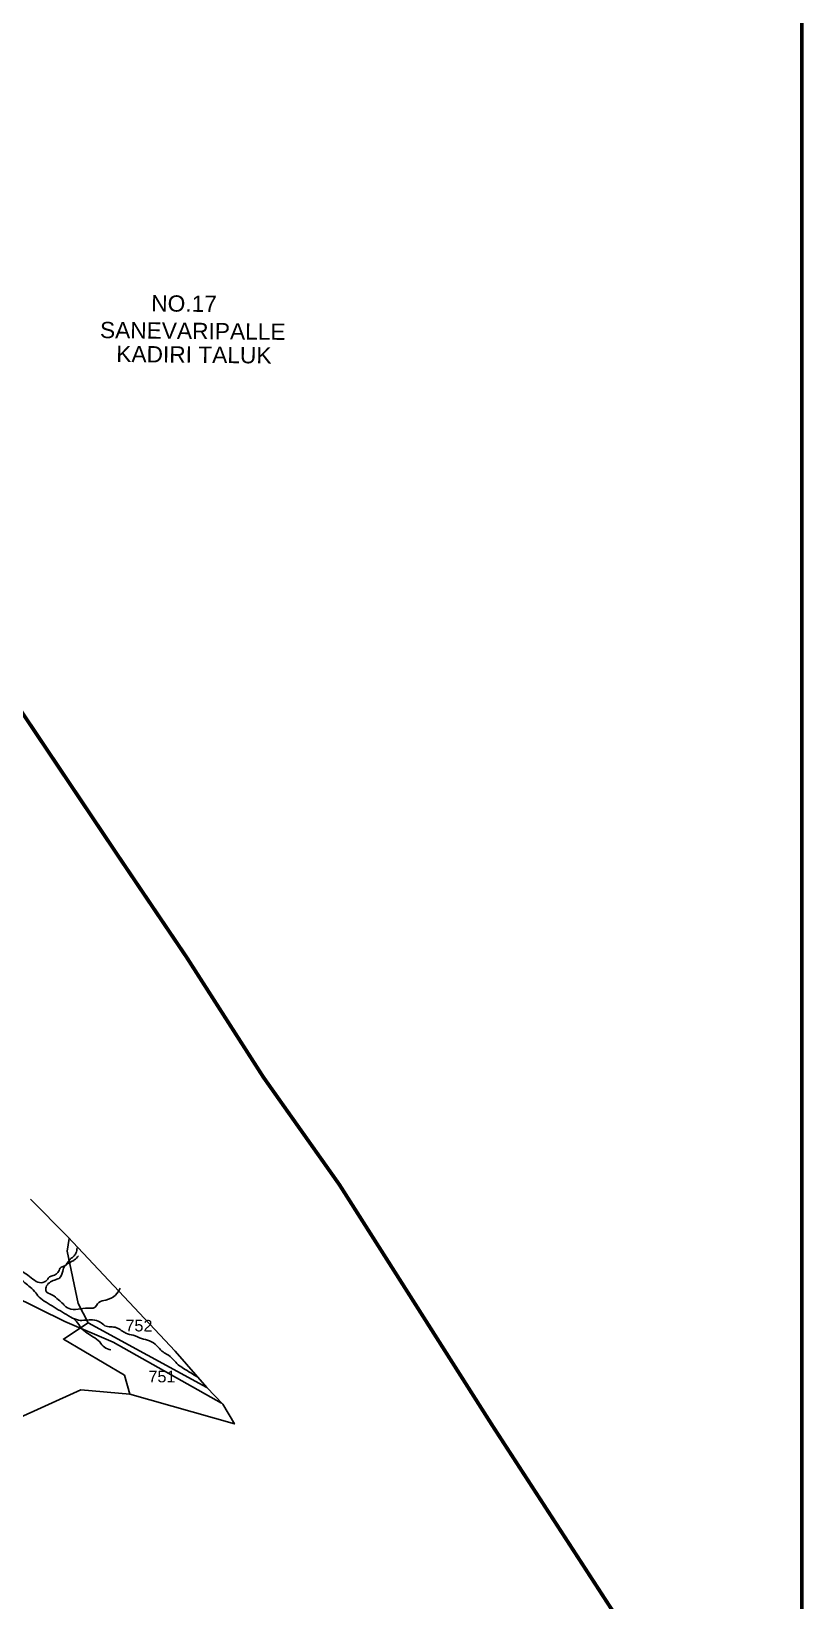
# Model space of a CAD drawing. Header units: feet. Extents: x 817754 to 828518, y 1577595 to 1585637.
# Drawn here: x 826718 to 828368, y 1580520 to 1583871 of the extents above; entities that cross this region are included whole.
import ezdxf

# ---------------------------------------------------------------- set-up
doc = ezdxf.new("R2010")
doc.units = ezdxf.units.FT
doc.header["$LTSCALE"] = 15
doc.header["$MEASUREMENT"] = 0
doc.linetypes.add('HIDDEN2', pattern=[0.1875, 0.125, -0.0625])
for name, color, linetype in [('HILL', 17, 'Continuous'), ('PLOT', 7, 'Continuous'), ('PLOT NO', 7, 'Continuous'), ('TANKS-STREAM', 4, 'Continuous'), ('TEXT', 1, 'Continuous'), ('VILLAGE STONES', 240, 'Continuous')]:
    doc.layers.add(name, color=color, linetype=linetype)
doc.layers.add('VILLAGE BOUNDRY', color=5, linetype='HIDDEN2', lineweight=100)
doc.styles.get("Standard").update_dxf_attribs({"font": 'arial.ttf'})

msp = doc.modelspace()

# ---------------------------------------------------------------- linework, layer by layer
at = {"layer": 'HILL', "lineweight": -2}
msp.add_lwpolyline([(825825.1, 1582035.9), (825878.7, 1581973.4), (825940.7, 1581871.6), (825963.1, 1581829.8), (825994.8, 1581799.5), (826089.3, 1581757.5), (826166.1, 1581716.2), (826224.7, 1581658.9), (826291.3, 1581549.5), (826353.8, 1581469.9), (826468.3, 1581370.4), (826549.1, 1581277.1), (826675.6, 1581172.2), (826790.2, 1581115.8), (826893.1, 1581071.7), (827124.8, 1580941.4)], dxfattribs=at)
at = {"layer": 'PLOT', "lineweight": -2}
for points in [[(826454.3, 1580802.9), (826823.9, 1580970.1), (826928.5, 1580960.6), (827152, 1580897.4), (827127.2, 1580939.8), (827093.3, 1580975.4), (827025.6, 1581052.7), (826796.2, 1581296.8), (826716.2, 1581377.1)], [(826839.7, 1581113.5), (826818.6, 1581154.9), (826794.8, 1581266.4), (826799.2, 1581293.6)], [(826928.5, 1580960.6), (826917.3, 1581001.4), (826786.8, 1581078.7), (826839.7, 1581113.5), (827093.3, 1580975.4)]]:
    msp.add_lwpolyline(points, dxfattribs=at)
at = {"layer": 'TANKS-STREAM', "lineweight": -2}
for points in [[(826220.4, 1581789.7), (826223.7, 1581794.4), (826238.2, 1581794.4), (826247.2, 1581791), (826256.7, 1581788.7), (826276.1, 1581787.1), (826284.2, 1581783.9), (826291.5, 1581779.9), (826299.6, 1581773.8), (826303.6, 1581764.7), (826299.1, 1581739.8), (826301.7, 1581731.5), (826302.4, 1581725.2), (826309.1, 1581715.8), (826315.9, 1581709.8), (826325.8, 1581700.7), (826332.2, 1581691.1), (826338.6, 1581682.1), (826345.8, 1581672.9), (826348.9, 1581665.4), (826355.2, 1581658.5), (826389.4, 1581624.9), (826399.9, 1581619), (826406.8, 1581609.6), (826413.8, 1581598.5), (826419.8, 1581593.7), (826434.5, 1581586.4), (826446.2, 1581579.3), (826449.9, 1581572.1), (826456.4, 1581562.7), (826470.2, 1581537.1), (826476.7, 1581520.1), (826477.9, 1581504.8), (826478.7, 1581490.5), (826477, 1581478.4), (826478.4, 1581466.9), (826485.4, 1581456.7), (826491.3, 1581449), (826495.1, 1581444.1), (826502.1, 1581437.4), (826510, 1581429.7), (826524.5, 1581419.3), (826538.1, 1581397.9), (826542.2, 1581388.6), (826549.7, 1581374.8), (826557.2, 1581359.6), (826569.2, 1581351.1), (826576.1, 1581343.4), (826584.3, 1581328.3), (826593.4, 1581317.1), (826604.8, 1581304.5), (826611.7, 1581296.5), (826652.2, 1581249.9), (826668.4, 1581237.1), (826691.1, 1581211.9), (826712.8, 1581191.8), (826725.4, 1581180.5), (826735, 1581168.2), (826749.7, 1581157.3), (826784.6, 1581136.1), (826802.4, 1581125.7), (826819.1, 1581119), (826849.2, 1581119.7), (826865, 1581114.9), (826875.6, 1581107.2), (826900, 1581102.9), (826920.3, 1581091), (826935.6, 1581086.7), (826953.8, 1581079.9), (826970.4, 1581074.9), (826986.6, 1581064), (826997.2, 1581052.7), (827007.3, 1581046.5), (827021.5, 1581034.7), (827032.1, 1581023.9), (827043.2, 1581016.1), (827074.2, 1580997.2)], [(826816.1, 1581273.5), (826813.4, 1581262), (826808.5, 1581255.1), (826799.1, 1581246.7), (826789.9, 1581235.2), (826782.1, 1581232), (826778.6, 1581227.6), (826773.5, 1581219.2), (826765.2, 1581214.2), (826757.3, 1581211.4), (826752, 1581204.8), (826739.9, 1581198.9), (826711, 1581215), (826689.4, 1581229.7), (826666.7, 1581259.6), (826635.6, 1581290.7), (826623.1, 1581301.5), (826612.6, 1581318.7), (826597.9, 1581331.7), (826567.6, 1581372.1), (826550.5, 1581397.8), (826545.2, 1581404.7), (826537.1, 1581419), (826528.1, 1581434.5), (826524.1, 1581440.2), (826516.9, 1581449.8), (826502.8, 1581458.4), (826484.9, 1581473.4), (826483.8, 1581485.4), (826483.7, 1581503.7), (826479.8, 1581529.5), (826479.1, 1581551.2), (826470.4, 1581567.7), (826452.6, 1581581.5), (826439.5, 1581596.7), (826421.9, 1581604.8), (826392.1, 1581637.2), (826374.8, 1581650.9), (826356.1, 1581675), (826345.9, 1581690.7), (826329, 1581696.3), (826307.5, 1581733.9), (826308.8, 1581771.3), (826306.7, 1581781.4), (826300.7, 1581786.2), (826282, 1581794), (826269, 1581795.9)], [(826907.9, 1581187.1), (826898.3, 1581172.4), (826877.4, 1581161.9), (826862.5, 1581156.6), (826851.9, 1581145.1), (826844.7, 1581144.8), (826802.7, 1581142.7), (826788.9, 1581150.1), (826786, 1581153.6), (826776.4, 1581162.5), (826761.9, 1581173.4), (826749.4, 1581181.4), (826749.8, 1581189.3), (826767.6, 1581204.6), (826777.4, 1581208.3), (826785.5, 1581223.9), (826789.7, 1581234.9), (826804.3, 1581244.1), (826810.1, 1581247.5), (826818.7, 1581256.5)], [(826808.5, 1581122.6), (826819.8, 1581109.5), (826824, 1581103.1), (826837.5, 1581091.5), (826849.7, 1581083.7), (826864.3, 1581072.4), (826874.4, 1581061.1), (826888.1, 1581055.4)]]:
    msp.add_spline(points, degree=3, dxfattribs=at)
at = {"layer": 'VILLAGE BOUNDRY', "lineweight": -2, "ltscale": 25, "const_width": 8}
msp.add_lwpolyline([(823785, 1584749), (824428.4, 1584986.1), (825105.7, 1585267.9), (825204, 1585142.5), (825453.9, 1584799.6), (825466.5, 1584472.7), (825710.6, 1584048.9), (825916.4, 1583677.1), (826232, 1583113.2), (826318, 1582954), (826485.2, 1582725.8), (826696, 1582420.5), (826906.1, 1582107), (827049.9, 1581894.1), (827214, 1581637.8), (827376.3, 1581408.4), (827702.6, 1580894.7), (828019.3, 1580407)], dxfattribs=at)
at = {"layer": 'VILLAGE STONES', "color": 5, "const_width": 8}
msp.add_lwpolyline([(818827.5, 1585632.5), (828363.9, 1585632.5), (828363.9, 1577602.3), (818827.5, 1577602.3)], close=True, dxfattribs=at)

# ---------------------------------------------------------------- texts
at = {"layer": 'PLOT NO', "lineweight": -2}
for s, p in [('752', (826919.1, 1581095.2)), ('751', (826968.3, 1580986.5))]:
    msp.add_text(s, height=24.81, rotation=359.4283, dxfattribs=at).set_placement(p)
at = {"layer": 'TEXT', "lineweight": -2}
for s, height, p in [('NO.17', 34.73, (826974.3, 1583273.3)), ('SANEVARIPALLE', 34.728, (826864.8, 1583216.3)), ('KADIRI TALUK', 34.728, (826899.6, 1583165.2))]:
    msp.add_text(s, height=height, rotation=359.4283, dxfattribs=at).set_placement(p)

doc.saveas('drawing.dxf')
